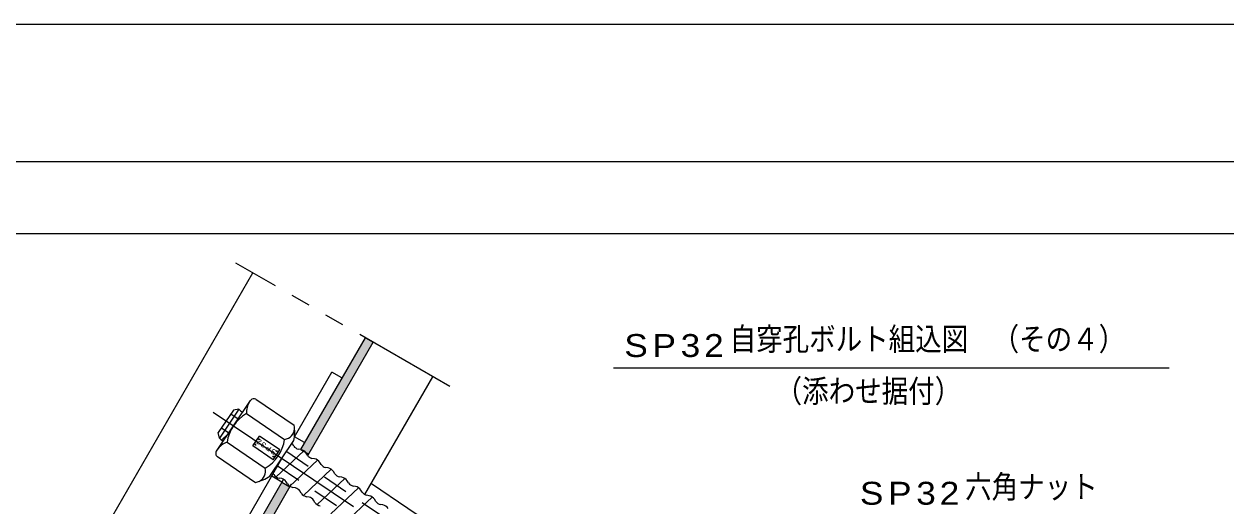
# Model space of a CAD drawing. Units: millimetres at full size, sheet at 1:3; details may follow other scales. Extents: x 60 to 2463, y 60 to 1722.
# Drawn here: x 737 to 1661, y 1351 to 1722 of the extents above; entities that cross this region are included whole.
import ezdxf
from ezdxf.enums import TextEntityAlignment as Align

# ---------------------------------------------------------------- set-up
doc = ezdxf.new("R2010")
doc.units = ezdxf.units.MM
doc.header["$LTSCALE"] = 3
for name, pattern in [('USER1', [58.333333, 43.333333, -5, 5, -5]), ('USER2', [11.666667, 6.666667, -5]), ('USER3', [51.666667, 26.666667, -5, 5, -5, 5, -5])]:
    doc.linetypes.add(name, pattern=pattern)
for name, color, linetype, lineweight in [('1 外形線', 7, 'Continuous', 25), ('3 隠れ線', 2, 'USER2', 25), ('4 中心線', 1, 'USER1', 25), ('5 想像線', 6, 'USER3', 25), ('6 寸法線', 4, 'Continuous', 25), ('7 枠・タイトル', 7, 'Continuous', 25), ('DEFPOINTS_3', 7, 'Continuous', 25), ('V-nasSTD', 7, 'Continuous', 13)]:
    doc.layers.add(name, color=color, linetype=linetype, lineweight=lineweight)
doc.styles.add('標準ベクトル', font='')
doc.styles.get('標準ベクトル').set_extended_font_data('標準ベクトル')

msp = doc.modelspace()

# ---------------------------------------------------------------- hatches: boundary and pattern name
at = {"layer": '1 外形線'}
for points in [[(1005.421, 1477.218), (999.359, 1480.718), (949.724, 1394.748, -0.14349), (953.123, 1392.762), (955.776, 1391.23)], [(941.318, 1366.187), (935.256, 1369.687), (891.124, 1293.249), (897.186, 1289.749)]]:
    msp.add_hatch(color=256, dxfattribs=at).paths.add_polyline_path(points)

# ---------------------------------------------------------------- linework, layer by layer
for p, q in [((359.091, 571.74), (912.756, 1530.718)), ((949.724, 1394.748), (999.359, 1480.718)), ((999.359, 1480.718), (1005.421, 1477.218)), ((955.135, 1390.12), (1005.421, 1477.218)), ((944.81, 1404.585), (973.56, 1454.382)), ((981.355, 1449.882), (973.56, 1454.382)), ((998.993, 1360.083), (1051.32, 1450.718)), ((915.198, 1433.387), (944.629, 1413.535)), ((884.695, 1393.529), (911.033, 1432.577)), ((897.897, 1425.118), (886.199, 1407.775)), ((902.062, 1425.927), (887.009, 1403.61)), ((902.062, 1425.927), (897.897, 1425.118)), ((902.109, 1425.85), (902.062, 1425.927)), ((907.775, 1422.381), (937.206, 1402.53)), ((887.009, 1403.61), (886.199, 1407.775)), ((888.632, 1402.089), (893.715, 1406.902)), ((892.928, 1400.37), (922.359, 1380.519)), ((912.758, 1397.58), (917.791, 1405.041)), ((928.51, 1386.955), (912.758, 1397.58)), ((933.542, 1394.416), (917.791, 1405.041)), ((925.92, 1374.174), (944.423, 1401.606)), ((944.224, 1397.443), (943.214, 1399.108)), ((952.605, 1400.085), (944.81, 1404.585)), ((885.505, 1389.365), (914.936, 1369.513)), ((898.56, 1324.478), (935.171, 1387.89)), ((928.51, 1386.955), (933.542, 1394.416)), ((930.747, 1373.682), (951.949, 1393.758)), ((949.653, 1394.766), (947.73, 1395.078)), ((949.653, 1394.766), (955.776, 1391.23)), ((954.753, 1390.341), (953.743, 1392.007)), ((960.181, 1387.664), (958.259, 1387.976)), ((941.276, 1366.58), (962.478, 1386.657)), ((951.805, 1359.478), (973.006, 1379.555)), ((965.281, 1383.239), (964.271, 1384.905)), ((970.71, 1380.562), (968.787, 1380.875)), ((688.141, 941.673), (936.466, 1371.784)), ((935.105, 1369.775), (927.31, 1374.275)), ((928.953, 1375.433), (927.943, 1377.099)), ((934.966, 1372.362), (933.043, 1372.675)), ((935.105, 1369.775), (941.318, 1366.187)), ((939.482, 1368.332), (938.472, 1369.997)), ((962.334, 1352.376), (983.535, 1372.453)), ((975.81, 1376.138), (974.8, 1377.803)), ((981.239, 1373.46), (979.316, 1373.773)), ((986.339, 1369.036), (985.329, 1370.702)), ((1003.937, 1368.646), (1368.7, 1122.611)), ((694.204, 938.173), (942.528, 1368.284)), ((945.495, 1365.26), (943.572, 1365.573)), ((950.011, 1361.23), (949.001, 1362.896)), ((972.862, 1345.275), (994.064, 1365.351)), ((991.768, 1366.359), (989.845, 1366.671)), ((996.868, 1361.934), (995.858, 1363.6)), ((1002.297, 1359.257), (1000.374, 1359.569)), ((956.024, 1358.158), (954.101, 1358.471)), ((960.54, 1354.128), (959.53, 1355.794)), ((983.391, 1338.173), (1004.593, 1358.25)), ((1007.397, 1354.833), (1006.387, 1356.498)), ((1012.825, 1352.155), (1010.902, 1352.468))]:
    msp.add_line(p, q, dxfattribs=at)
for centre, radius, start, end in [((913.52, 1430.9), 3, 56, 146), ((907.002, 1429.323), 6, 215.36383, 250.69889), ((922.756, 1423.132), 15, 146, 182.8699), ((923.458, 1395.791), 30.871, 120.53142, 171.46857), ((936.057, 1411.311), 8.855, 277.44966, 356.68165), ((904.979, 1408.254), 40, 350.43173, 7.58647), ((897.844, 1386.199), 15, 109.1301, 146), ((892.547, 1407.892), 7, 217.71241, 248.5617), ((906.676, 1407.11), 30.871, 300.53143, 351.46857), ((937.506, 1395.057), 7, 35.36613, 38.77858), ((949.117, 1400.916), 6, 215.36383, 256.63395), ((887.183, 1391.852), 3, 146, 236), ((948.034, 1387.955), 7, 35.36613, 76.63387), ((959.646, 1393.814), 6, 215.36383, 256.63395), ((958.563, 1380.853), 7, 35.36613, 76.63387), ((913.788, 1378.294), 8.855, 295.31797, 14.55029), ((970.174, 1386.712), 6, 215.36383, 256.63395), ((969.092, 1373.752), 7, 35.36613, 76.63387), ((904.979, 1408.254), 40, 284.41353, 301.56827), ((923.05, 1373.626), 6, 35.36605, 35.79322), ((934.662, 1379.485), 7, 215.36613, 256.63387), ((933.579, 1366.525), 6, 35.36605, 76.63008), ((980.703, 1379.61), 6, 215.36383, 256.63395), ((979.621, 1366.65), 7, 35.36613, 76.63387), ((991.232, 1372.509), 6, 215.36383, 256.63395), ((945.19, 1372.383), 7, 215.36613, 256.63387), ((944.108, 1359.423), 6, 35.36605, 76.63008), ((955.719, 1365.281), 7, 215.36613, 256.63387), ((990.15, 1359.548), 7, 35.36613, 76.63387), ((1001.761, 1365.407), 6, 215.36383, 256.63395), ((954.637, 1352.321), 6, 35.36605, 76.63008), ((966.248, 1358.18), 7, 215.36613, 256.63387), ((1000.678, 1352.446), 7, 35.36613, 76.63387), ((1012.29, 1358.305), 6, 215.36383, 256.63395), ((1011.207, 1345.345), 7, 35.36613, 76.63387)]:
    msp.add_arc(centre, radius, start, end, dxfattribs=at)
at = {"layer": '3 隠れ線'}
for p, q in [((895.929, 1422.199), (901.499, 1418.442)), ((895.929, 1422.199), (901.499, 1418.442)), ((888.659, 1411.422), (894.23, 1407.665)), ((888.659, 1411.422), (894.23, 1407.665)), ((938.806, 1393.278), (1125.782, 1267.161)), ((931.536, 1382.501), (1118.513, 1256.384))]:
    msp.add_line(p, q, dxfattribs=at)
at = {"layer": '4 中心線'}
msp.add_line((882.346, 1423.521), (1859.423, 764.474), dxfattribs=at)
at = {"layer": '5 想像線'}
for p, q in [((1064.311, 1443.218), (899.766, 1538.218)), ((914.565, 1398.471), (915.125, 1399.3)), ((915.394, 1397.912), (914.565, 1398.471)), ((917.082, 1402.202), (917.641, 1403.031)), ((917.641, 1403.031), (918.47, 1402.472)), ((928.659, 1388.965), (927.83, 1389.524)), ((929.218, 1389.794), (928.659, 1388.965)), ((930.906, 1394.084), (931.735, 1393.525)), ((931.735, 1393.525), (931.175, 1392.696))]:
    msp.add_line(p, q, dxfattribs=at)
at = {"layer": '7 枠・タイトル'}
for p, q in [((321.5, 1561), (2201.5, 1561)), ((1190.299, 1457.554), (1617.835, 1457.554))]:
    msp.add_line(p, q, dxfattribs=at)
at = {"layer": 'DEFPOINTS_3'}
msp.add_lwpolyline([(266.5, 166), (2256.5, 166), (2256.5, 1616), (266.5, 1616)], close=True, dxfattribs=at)
at = {"layer": 'V-nasSTD'}
msp.add_lwpolyline([(60, 60), (60, 1722), (2463, 1722), (2463, 60)], close=True, dxfattribs=at)

# ---------------------------------------------------------------- texts
at = {"layer": '1 外形線', "insert": (931.711, 1393.537), "char_height": 4.032, "attachment_point": 7, "rotation": 146, "style": '標準ベクトル'}
msp.add_mtext('\\T1.2;\\W1.15;SP32', dxfattribs=at)
at = {"layer": '6 寸法線', "color": 7, "style": '標準ベクトル', "width": 0.85}
msp.add_text('六角ナット', height=17.6, dxfattribs=at).set_placement((1460.79, 1352.086), align=Align.BOTTOM_LEFT)
at = {"layer": '6 寸法線', "color": 7, "insert": (1379.836, 1352.086), "char_height": 17.6, "attachment_point": 7, "style": '標準ベクトル'}
msp.add_mtext('\\T1.2;\\W1.15;SP32', dxfattribs=at)
at = {"layer": '7 枠・タイトル', "style": '標準ベクトル', "width": 0.85}
for s, p in [('自穿孔ボルト組込図', (1279.529, 1465.691)), ('（その４）', (1481.912, 1465.691)), ('（添わせ据付）', (1314.933, 1425.669))]:
    msp.add_text(s, height=17.6, dxfattribs=at).set_placement(p, align=Align.BOTTOM_LEFT)
at = {"layer": '7 枠・タイトル', "insert": (1198.575, 1465.691), "char_height": 17.6, "attachment_point": 7, "style": '標準ベクトル'}
msp.add_mtext('\\T1.2;\\W1.15;SP32', dxfattribs=at)

doc.saveas('drawing.dxf')
